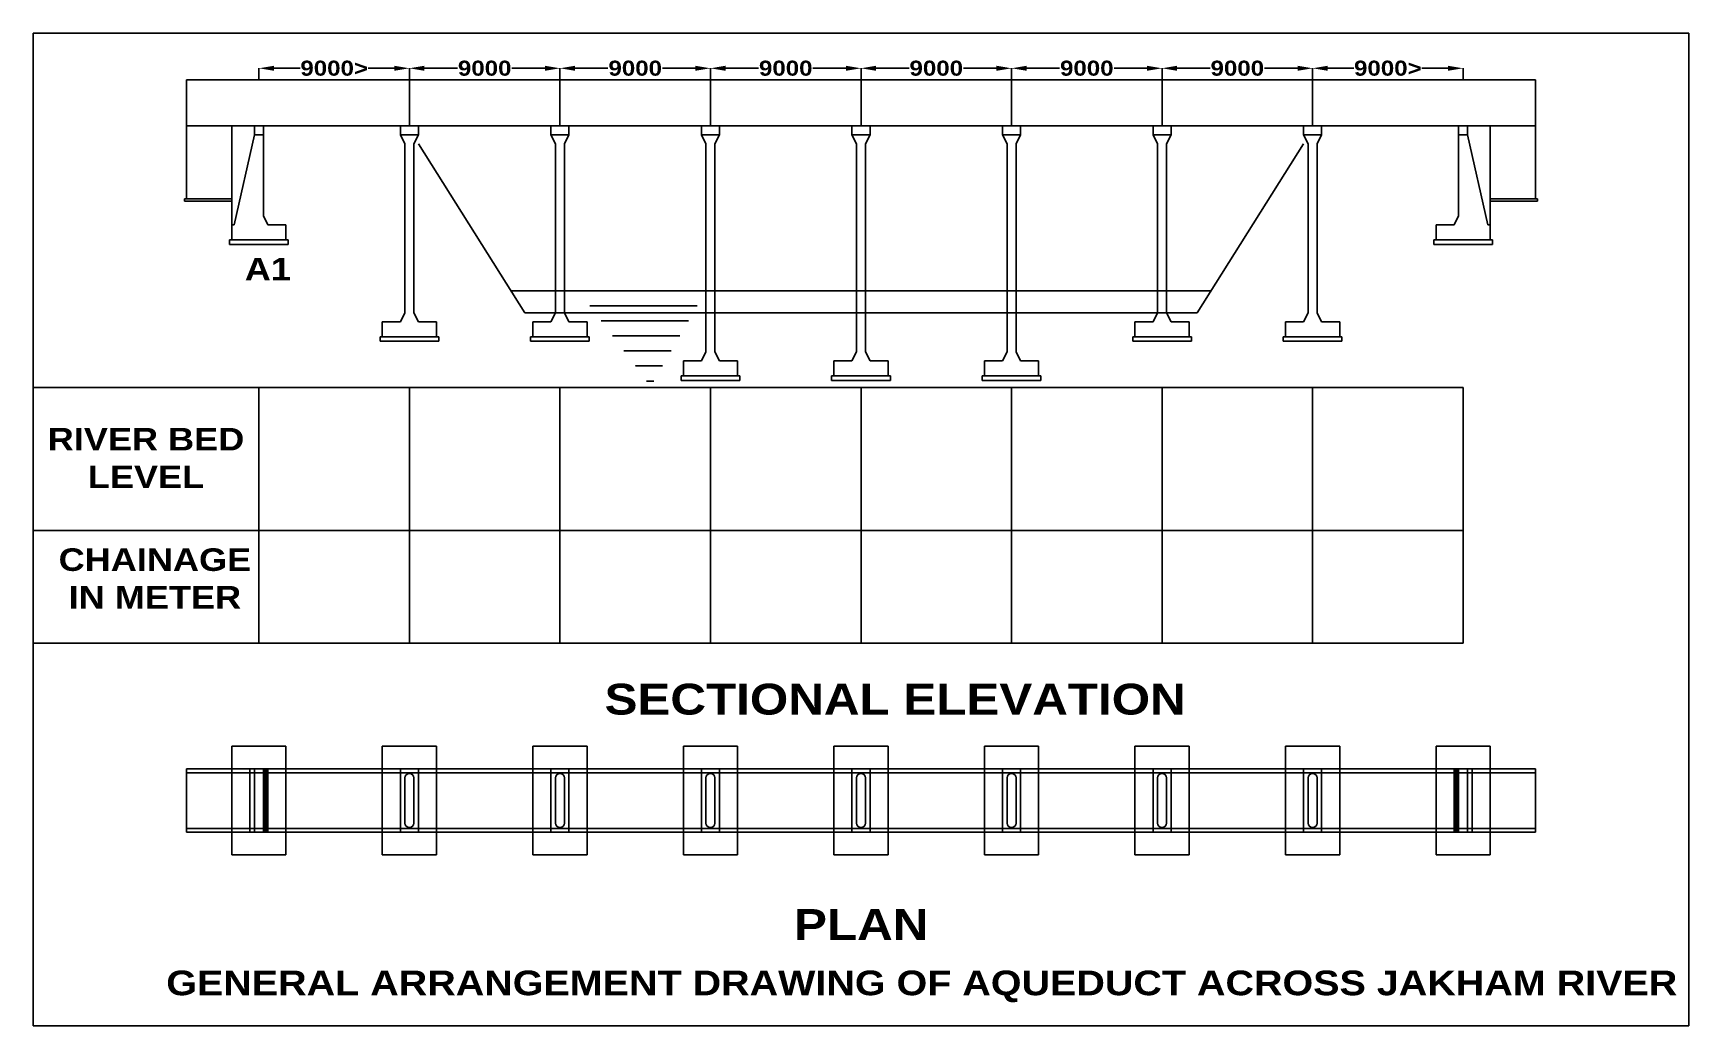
# Model space of a CAD drawing. Header units: millimetres. Extents: x -55849 to 54151, y -59451 to 6500.
import ezdxf

# ---------------------------------------------------------------- set-up
doc = ezdxf.new("R2010")
doc.units = ezdxf.units.MM
doc.linetypes.add('ACAD_ISO02W100', pattern=[15, 12, -3])
doc.styles.get("Standard").update_dxf_attribs({"font": 'ariblk.TTF'})
doc.dimstyles.new('ISO-25', dxfattribs={"dimtxt": 1000, "dimasz": 1000, "dimexe": 1.25, "dimexo": 0.625, "dimtad": 0, "dimtxsty": 'Standard', "dimcen": 75, "dimadec": 0, "dimazin": 0, "dimtfac": 1, "dimtmove": 0, "dimatfit": 2, "dimfxl": 0, "dimarcsym": 0})

# ---------------------------------------------------------------- blocks, each defined once
blk = doc.blocks.new('*D1')
at = {"color": 0, "lineweight": -2}
for p, q in [((-40849, 3390), (-40849, 4165)), ((-39849, 4164), (-38114, 4164)), ((-31849, 4164), (-33585, 4164)), ((-30849, 3390), (-30849, 4165))]:
    blk.add_line(p, q, dxfattribs=at)
at = {"color": 0}
for points in [[(-39849, 4331), (-39849, 3998), (-40849, 4164)], [(-31849, 4331), (-31849, 3998), (-30849, 4164)]]:
    blk.add_solid(points, dxfattribs=at)
at = {"layer": 'Defpoints', "color": 0}
for p in [(-40849, 3389), (-30849, 4164), (-30849, 3389)]:
    blk.add_point(p, dxfattribs=at)
at = {"color": 0, "insert": (-35849, 4164), "char_height": 1000, "attachment_point": 5}
blk.add_mtext('9000>', dxfattribs=at)
blk = doc.blocks.new('*D2')
at = {"color": 0, "lineweight": -2}
for p, q in [((-30849, 3390), (-30849, 4165)), ((-29849, 4164), (-27660, 4164)), ((-21849, 4164), (-24038, 4164)), ((-20849, 3390), (-20849, 4165))]:
    blk.add_line(p, q, dxfattribs=at)
at = {"color": 0}
for points in [[(-29849, 4331), (-29849, 3998), (-30849, 4164)], [(-21849, 4331), (-21849, 3998), (-20849, 4164)]]:
    blk.add_solid(points, dxfattribs=at)
at = {"layer": 'Defpoints', "color": 0}
for p in [(-30849, 3389), (-20849, 4164), (-20849, 3389)]:
    blk.add_point(p, dxfattribs=at)
at = {"color": 0, "insert": (-25849, 4164), "char_height": 1000, "attachment_point": 5}
blk.add_mtext('9000', dxfattribs=at)
blk = doc.blocks.new('*D3')
at = {"color": 0, "lineweight": -2}
for p, q in [((-20849, 3390), (-20849, 4165)), ((-19849, 4164), (-17660, 4164)), ((-11849, 4164), (-14038, 4164)), ((-10849, 3390), (-10849, 4165))]:
    blk.add_line(p, q, dxfattribs=at)
at = {"color": 0}
for points in [[(-19849, 4331), (-19849, 3998), (-20849, 4164)], [(-11849, 4331), (-11849, 3998), (-10849, 4164)]]:
    blk.add_solid(points, dxfattribs=at)
at = {"layer": 'Defpoints', "color": 0}
for p in [(-20849, 3389), (-10849, 4164), (-10849, 3389)]:
    blk.add_point(p, dxfattribs=at)
at = {"color": 0, "insert": (-15849, 4164), "char_height": 1000, "attachment_point": 5}
blk.add_mtext('9000', dxfattribs=at)
blk = doc.blocks.new('*D4')
at = {"color": 0, "lineweight": -2}
for p, q in [((-10849, 3390), (-10849, 4165)), ((-9849, 4164), (-7660, 4164)), ((-1849, 4164), (-4038, 4164)), ((-849, 3390), (-849, 4165))]:
    blk.add_line(p, q, dxfattribs=at)
at = {"color": 0}
for points in [[(-9849, 4331), (-9849, 3998), (-10849, 4164)], [(-1849, 4331), (-1849, 3998), (-849, 4164)]]:
    blk.add_solid(points, dxfattribs=at)
at = {"layer": 'Defpoints', "color": 0}
for p in [(-10849, 3389), (-849, 4164), (-849, 3389)]:
    blk.add_point(p, dxfattribs=at)
at = {"color": 0, "insert": (-5849, 4164), "char_height": 1000, "attachment_point": 5}
blk.add_mtext('9000', dxfattribs=at)
blk = doc.blocks.new('*D8')
at = {"color": 0, "lineweight": -2}
for p, q in [((9151, 3390), (9151, 4165)), ((10151, 4164), (12340, 4164)), ((18151, 4164), (15962, 4164)), ((19151, 3390), (19151, 4165))]:
    blk.add_line(p, q, dxfattribs=at)
at = {"color": 0}
for points in [[(10151, 4331), (10151, 3998), (9151, 4164)], [(18151, 4331), (18151, 3998), (19151, 4164)]]:
    blk.add_solid(points, dxfattribs=at)
at = {"layer": 'Defpoints', "color": 0}
for p in [(9151, 4164), (9151, 3389), (19151, 3389)]:
    blk.add_point(p, dxfattribs=at)
at = {"color": 0, "insert": (14151, 4164), "char_height": 1000, "attachment_point": 5}
blk.add_mtext('9000', dxfattribs=at)
blk = doc.blocks.new('*D6')
at = {"color": 0, "lineweight": -2}
for p, q in [((29151, 3390), (29151, 4165)), ((30151, 4164), (31886, 4164)), ((38151, 4164), (36415, 4164)), ((39151, 3390), (39151, 4165))]:
    blk.add_line(p, q, dxfattribs=at)
at = {"color": 0}
for points in [[(30151, 4331), (30151, 3998), (29151, 4164)], [(38151, 4331), (38151, 3998), (39151, 4164)]]:
    blk.add_solid(points, dxfattribs=at)
at = {"layer": 'Defpoints', "color": 0}
for p in [(29151, 4164), (29151, 3389), (39151, 3389)]:
    blk.add_point(p, dxfattribs=at)
at = {"color": 0, "insert": (34151, 4164), "char_height": 1000, "attachment_point": 5}
blk.add_mtext('9000>', dxfattribs=at)
blk = doc.blocks.new('*D7')
at = {"color": 0, "lineweight": -2}
for p, q in [((19151, 3390), (19151, 4165)), ((20151, 4164), (22340, 4164)), ((28151, 4164), (25962, 4164)), ((29151, 3390), (29151, 4165))]:
    blk.add_line(p, q, dxfattribs=at)
at = {"color": 0}
for points in [[(20151, 4331), (20151, 3998), (19151, 4164)], [(28151, 4331), (28151, 3998), (29151, 4164)]]:
    blk.add_solid(points, dxfattribs=at)
at = {"layer": 'Defpoints', "color": 0}
for p in [(19151, 4164), (19151, 3389), (29151, 3389)]:
    blk.add_point(p, dxfattribs=at)
at = {"color": 0, "insert": (24151, 4164), "char_height": 1000, "attachment_point": 5}
blk.add_mtext('9000', dxfattribs=at)
blk = doc.blocks.new('*D9')
at = {"color": 0, "lineweight": -2}
for p, q in [((-849, 3390), (-849, 4165)), ((151, 4164), (2340, 4164)), ((8151, 4164), (5962, 4164)), ((9151, 3390), (9151, 4165))]:
    blk.add_line(p, q, dxfattribs=at)
at = {"color": 0}
for points in [[(151, 4331), (151, 3998), (-849, 4164)], [(8151, 4331), (8151, 3998), (9151, 4164)]]:
    blk.add_solid(points, dxfattribs=at)
at = {"layer": 'Defpoints', "color": 0}
for p in [(-849, 4164), (-849, 3389), (9151, 3389)]:
    blk.add_point(p, dxfattribs=at)
at = {"color": 0, "insert": (4151, 4164), "char_height": 1000, "attachment_point": 5}
blk.add_mtext('9000', dxfattribs=at)

msp = doc.modelspace()

# ---------------------------------------------------------------- linework, layer by layer
for p, q in [((-55849.128, 6500.189), (-55849.128, -59451.26)), ((-55849.128, 6500.189), (54150.872, 6500.189)), ((54150.872, 6500.189), (54150.872, -59451.26)), ((-45649.128, 3389.045), (5644.458, 3389.045)), ((-45649.128, 3389.045), (-45649.128, -4510.955)), ((-30849.128, 3389.045), (-30849.128, 339.045)), ((-20849.128, 3389.045), (-20849.128, 339.045)), ((-10849.128, 3389.045), (-10849.128, 339.045)), ((43950.872, 3389.045), (-7342.715, 3389.045)), ((-849.128, 3389.045), (-849.128, 339.045)), ((-849.128, 3389.045), (-849.128, 339.045)), ((9150.872, 3389.045), (9150.872, 339.045)), ((19150.872, 3389.045), (19150.872, 339.045)), ((29150.872, 3389.045), (29150.872, 339.045)), ((43950.872, 3389.045), (43950.872, -4510.955)), ((-45649.128, 339.045), (5644.458, 339.045)), ((-42649.128, 339.045), (-42649.128, -7232.633)), ((-41149.128, 339.045), (-41149.128, -260.955)), ((-40549.128, 339.045), (-40549.128, -5632.633)), ((-31449.128, 339.045), (-31449.128, -260.955)), ((-30249.128, 339.045), (-30249.128, -260.955)), ((-21449.128, 339.045), (-21449.128, -260.955)), ((-20249.128, 339.045), (-20249.128, -260.955)), ((-11449.128, 339.045), (-11449.128, -260.955)), ((-10249.128, 339.045), (-10249.128, -260.955)), ((43950.872, 339.045), (-7342.715, 339.045)), ((-1449.128, 339.045), (-1449.128, -260.955)), ((-1449.128, 339.045), (-1449.128, -260.955)), ((-249.128, 339.045), (-249.128, -260.955)), ((-249.128, 339.045), (-249.128, -260.955)), ((8550.872, 339.045), (8550.872, -260.955)), ((9750.872, 339.045), (9750.872, -260.955)), ((18550.872, 339.045), (18550.872, -260.955)), ((19750.872, 339.045), (19750.872, -260.955)), ((28550.872, 339.045), (28550.872, -260.955)), ((29750.872, 339.045), (29750.872, -260.955)), ((38850.872, 339.045), (38850.872, -5632.633)), ((39450.872, 339.045), (39450.872, -260.955)), ((40950.872, 339.045), (40950.872, -7232.633)), ((-41149.128, -260.955), (-42499.128, -6232.633)), ((-41149.128, -260.955), (-40549.128, -260.955)), ((-31449.128, -260.955), (-30249.128, -260.955)), ((-31449.128, -260.955), (-31149.128, -860.955)), ((-31149.128, -860.955), (-31149.128, -12070.955)), ((-30249.128, -260.955), (-30549.128, -860.955)), ((-30549.128, -860.955), (-30549.128, -12070.955)), ((-30249.128, -860.955), (-23177.621, -12070.955)), ((-21449.128, -260.955), (-21149.128, -860.955)), ((-21449.128, -260.955), (-20249.128, -260.955)), ((-21149.128, -860.955), (-21149.128, -12070.955)), ((-20249.128, -260.955), (-20549.128, -860.955)), ((-20549.128, -860.955), (-20549.128, -12070.955)), ((-11449.128, -260.955), (-10249.128, -260.955)), ((-11449.128, -260.955), (-11149.128, -860.955)), ((-11149.128, -860.955), (-11149.128, -14670.955)), ((-10249.128, -260.955), (-10549.128, -860.955)), ((-10549.128, -860.955), (-10549.128, -14670.955)), ((-1449.128, -260.955), (-249.128, -260.955)), ((-1449.128, -260.955), (-1149.128, -860.955)), ((-1449.128, -260.955), (-1149.128, -860.955)), ((-249.128, -260.955), (-1449.128, -260.955)), ((-1149.128, -860.955), (-1149.128, -14670.955)), ((-1149.128, -860.955), (-1149.128, -14670.955)), ((-249.128, -260.955), (-549.128, -860.955)), ((-249.128, -260.955), (-549.128, -860.955)), ((-549.128, -860.955), (-549.128, -14670.955)), ((-549.128, -860.955), (-549.128, -14670.955)), ((8550.872, -260.955), (8850.872, -860.955)), ((9750.872, -260.955), (8550.872, -260.955)), ((8850.872, -860.955), (8850.872, -14670.955)), ((9750.872, -260.955), (9450.872, -860.955)), ((9450.872, -860.955), (9450.872, -14670.955)), ((19750.872, -260.955), (18550.872, -260.955)), ((18550.872, -260.955), (18850.872, -860.955)), ((18850.872, -860.955), (18850.872, -12070.955)), ((19750.872, -260.955), (19450.872, -860.955)), ((19450.872, -860.955), (19450.872, -12070.955)), ((28550.872, -860.955), (21479.365, -12070.955)), ((29750.872, -260.955), (28550.872, -260.955)), ((28550.872, -260.955), (28850.872, -860.955)), ((28850.872, -860.955), (28850.872, -12070.955)), ((29750.872, -260.955), (29450.872, -860.955)), ((29450.872, -860.955), (29450.872, -12070.955)), ((39450.872, -260.955), (38850.872, -260.955)), ((39450.872, -260.955), (40800.872, -6232.633)), ((-45799.128, -4510.955), (-42649.128, -4510.955)), ((-45799.128, -4510.955), (-45799.128, -4660.955)), ((-45799.128, -4660.955), (-42649.128, -4660.955)), ((44100.872, -4510.955), (40950.872, -4510.955)), ((44100.872, -4660.955), (40950.872, -4660.955)), ((44100.872, -4510.955), (44100.872, -4660.955)), ((-42649.128, -6232.633), (-42499.128, -6232.633)), ((-40549.128, -5632.633), (-40249.128, -6232.633)), ((-40249.128, -6232.633), (-39049.128, -6232.633)), ((-39049.128, -6232.633), (-39049.128, -7232.633)), ((38550.872, -6232.633), (37350.872, -6232.633)), ((37350.872, -6232.633), (37350.872, -7232.633)), ((38850.872, -5632.633), (38550.872, -6232.633)), ((40950.872, -6232.633), (40800.872, -6232.633)), ((-42799.128, -7232.633), (-38899.128, -7232.633)), ((-42799.128, -7232.633), (-42799.128, -7532.633)), ((-42799.128, -7532.633), (-38899.128, -7532.633)), ((-38899.128, -7232.633), (-38899.128, -7532.633)), ((37200.872, -7232.633), (37200.872, -7532.633)), ((41100.872, -7232.633), (37200.872, -7232.633)), ((41100.872, -7532.633), (37200.872, -7532.633)), ((41100.872, -7232.633), (41100.872, -7532.633)), ((-24098.62, -10610.955), (5644.458, -10610.955)), ((-24098.62, -10610.955), (5644.458, -10610.955)), ((22400.364, -10610.955), (-7342.715, -10610.955)), ((22400.364, -10610.955), (-7342.715, -10610.955)), ((-31149.128, -12070.955), (-31449.128, -12670.955)), ((-30549.128, -12070.955), (-30249.128, -12670.955)), ((-23177.621, -12070.955), (5644.458, -12070.955)), ((-23177.621, -12070.955), (-8899.128, -12070.955)), ((-21149.128, -12070.955), (-21449.128, -12670.955)), ((-20549.128, -12070.955), (-20249.128, -12670.955)), ((21479.365, -12070.955), (-7342.715, -12070.955)), ((21479.365, -12070.955), (7200.872, -12070.955)), ((18850.872, -12070.955), (18550.872, -12670.955)), ((19450.872, -12070.955), (19750.872, -12670.955)), ((28850.872, -12070.955), (28550.872, -12670.955)), ((29450.872, -12070.955), (29750.872, -12670.955)), ((-32649.128, -12670.955), (-31449.128, -12670.955)), ((-32649.128, -12670.955), (-32649.128, -13670.955)), ((-30249.128, -12670.955), (-29049.128, -12670.955)), ((-29049.128, -12670.955), (-29049.128, -13670.955)), ((-22649.128, -12670.955), (-22649.128, -13670.955)), ((-22649.128, -12670.955), (-21449.128, -12670.955)), ((-20249.128, -12670.955), (-19049.128, -12670.955)), ((-19049.128, -12670.955), (-19049.128, -13670.955)), ((18550.872, -12670.955), (17350.872, -12670.955)), ((17350.872, -12670.955), (17350.872, -13670.955)), ((20950.872, -12670.955), (19750.872, -12670.955)), ((20950.872, -12670.955), (20950.872, -13670.955)), ((27350.872, -12670.955), (27350.872, -13670.955)), ((28550.872, -12670.955), (27350.872, -12670.955)), ((30950.872, -12670.955), (29750.872, -12670.955)), ((30950.872, -12670.955), (30950.872, -13670.955)), ((-32799.128, -13670.955), (-32799.128, -13970.955)), ((-32799.128, -13670.955), (-28899.128, -13670.955)), ((-32799.128, -13970.955), (-28899.128, -13970.955)), ((-28899.128, -13670.955), (-28899.128, -13970.955)), ((-22799.128, -13670.955), (-18899.128, -13670.955)), ((-22799.128, -13670.955), (-22799.128, -13970.955)), ((-22799.128, -13970.955), (-18899.128, -13970.955)), ((-18899.128, -13670.955), (-18899.128, -13970.955)), ((21100.872, -13670.955), (17200.872, -13670.955)), ((17200.872, -13670.955), (17200.872, -13970.955)), ((21100.872, -13970.955), (17200.872, -13970.955)), ((21100.872, -13670.955), (21100.872, -13970.955)), ((31100.872, -13670.955), (27200.872, -13670.955)), ((27200.872, -13670.955), (27200.872, -13970.955)), ((31100.872, -13970.955), (27200.872, -13970.955)), ((31100.872, -13670.955), (31100.872, -13970.955)), ((-12649.128, -15270.955), (-12649.128, -16270.955)), ((-12649.128, -15270.955), (-11449.128, -15270.955)), ((-11149.128, -14670.955), (-11449.128, -15270.955)), ((-10549.128, -14670.955), (-10249.128, -15270.955)), ((-10249.128, -15270.955), (-9049.128, -15270.955)), ((-9049.128, -15270.955), (-9049.128, -16270.955)), ((-2649.128, -15270.955), (-2649.128, -16270.955)), ((-2649.128, -15270.955), (-1449.128, -15270.955)), ((-1449.128, -15270.955), (-2649.128, -15270.955)), ((-2649.128, -15270.955), (-2649.128, -16270.955)), ((-1149.128, -14670.955), (-1449.128, -15270.955)), ((-1149.128, -14670.955), (-1449.128, -15270.955)), ((-549.128, -14670.955), (-249.128, -15270.955)), ((-549.128, -14670.955), (-249.128, -15270.955)), ((-249.128, -15270.955), (950.872, -15270.955)), ((950.872, -15270.955), (-249.128, -15270.955)), ((950.872, -15270.955), (950.872, -16270.955)), ((950.872, -15270.955), (950.872, -16270.955)), ((8550.872, -15270.955), (7350.872, -15270.955)), ((7350.872, -15270.955), (7350.872, -16270.955)), ((8850.872, -14670.955), (8550.872, -15270.955)), ((9450.872, -14670.955), (9750.872, -15270.955)), ((10950.872, -15270.955), (9750.872, -15270.955)), ((10950.872, -15270.955), (10950.872, -16270.955)), ((-12799.128, -16270.955), (-12799.128, -16570.955)), ((-12799.128, -16270.955), (-8899.128, -16270.955)), ((-8899.128, -16270.955), (-8899.128, -16570.955)), ((-2799.128, -16270.955), (-2799.128, -16570.955)), ((-2799.128, -16270.955), (1100.872, -16270.955)), ((1100.872, -16270.955), (-2799.128, -16270.955)), ((-2799.128, -16270.955), (-2799.128, -16570.955)), ((1100.872, -16270.955), (1100.872, -16570.955)), ((1100.872, -16270.955), (1100.872, -16570.955)), ((11100.872, -16270.955), (7200.872, -16270.955)), ((7200.872, -16270.955), (7200.872, -16570.955)), ((11100.872, -16270.955), (11100.872, -16570.955)), ((-55849.128, -17037.181), (39150.872, -17037.181)), ((-55849.128, -17037.181), (-55849.128, -34037.181)), ((-55849.128, -17037.181), (-55849.128, -34037.181)), ((-40849.128, -17037.181), (-40849.128, -34037.181)), ((-40849.128, -17037.181), (-40849.128, -34037.181)), ((-30849.128, -17037.181), (-30849.128, -34037.181)), ((-20849.128, -17037.181), (-20849.128, -34037.181)), ((-12799.128, -16570.955), (-8899.128, -16570.955)), ((-10849.128, -17037.181), (-10849.128, -34037.181)), ((-10849.128, -17037.181), (-10849.128, -34037.181)), ((-2799.128, -16570.955), (1100.872, -16570.955)), ((1100.872, -16570.955), (-2799.128, -16570.955)), ((-849.128, -17037.181), (-849.128, -34037.181)), ((-849.128, -17037.181), (-849.128, -34037.181)), ((11100.872, -16570.955), (7200.872, -16570.955)), ((9150.872, -17037.181), (9150.872, -34037.181)), ((9150.872, -17037.181), (9150.872, -34037.181)), ((19150.872, -17037.181), (19150.872, -34037.181)), ((29150.872, -17037.181), (29150.872, -34037.181)), ((39150.872, -17037.181), (39150.872, -26537.181)), ((-55849.128, -26537.181), (39150.872, -26537.181)), ((39150.872, -34037.181), (39150.872, -26537.181)), ((-55849.128, -34037.181), (39150.872, -34037.181)), ((-42649.128, -48079.788), (-42649.128, -40879.788)), ((-42649.128, -40879.788), (-39049.128, -40879.788)), ((-39049.128, -48079.788), (-39049.128, -40879.788)), ((-32649.128, -48079.788), (-32649.128, -40879.788)), ((-32649.128, -40879.788), (-29049.128, -40879.788)), ((-29049.128, -48079.788), (-29049.128, -40879.788)), ((-22649.128, -48079.788), (-22649.128, -40879.788)), ((-22649.128, -40879.788), (-19049.128, -40879.788)), ((-19049.128, -48079.788), (-19049.128, -40879.788)), ((-12649.128, -48079.788), (-12649.128, -40879.788)), ((-12649.128, -40879.788), (-9049.128, -40879.788)), ((-9049.128, -48079.788), (-9049.128, -40879.788)), ((-2649.128, -48079.788), (-2649.128, -40879.788)), ((-2649.128, -40879.788), (950.872, -40879.788)), ((-2649.128, -48079.788), (-2649.128, -40879.788)), ((950.872, -40879.788), (-2649.128, -40879.788)), ((950.872, -48079.788), (950.872, -40879.788)), ((950.872, -48079.788), (950.872, -40879.788)), ((7350.872, -48079.788), (7350.872, -40879.788)), ((10950.872, -40879.788), (7350.872, -40879.788)), ((10950.872, -48079.788), (10950.872, -40879.788)), ((17350.872, -48079.788), (17350.872, -40879.788)), ((20950.872, -40879.788), (17350.872, -40879.788)), ((20950.872, -48079.788), (20950.872, -40879.788)), ((27350.872, -48079.788), (27350.872, -40879.788)), ((30950.872, -40879.788), (27350.872, -40879.788)), ((30950.872, -48079.788), (30950.872, -40879.788)), ((37350.872, -48079.788), (37350.872, -40879.788)), ((40950.872, -40879.788), (37350.872, -40879.788)), ((40950.872, -48079.788), (40950.872, -40879.788)), ((-45649.128, -42379.788), (-29049.128, -42379.788)), ((-45649.128, -42379.788), (-45649.128, -46579.788)), ((-45649.128, -42629.788), (-29049.128, -42629.788)), ((-41449.128, -46579.788), (-41449.128, -42379.788)), ((-41449.128, -42379.788), (-40249.128, -42379.788)), ((-41149.128, -46579.788), (-41149.128, -42379.788)), ((-40549.128, -46579.788), (-40549.128, -42379.788)), ((-40449.128, -46579.788), (-40449.128, -42379.788)), ((-40349.128, -46579.788), (-40349.128, -42379.788)), ((-40249.128, -46579.788), (-40249.128, -42379.788)), ((-32649.128, -42379.788), (-19049.128, -42379.788)), ((-32649.128, -42629.788), (-19049.128, -42629.788)), ((-31449.128, -46579.788), (-31449.128, -42379.788)), ((-31449.128, -42379.788), (-30249.128, -42379.788)), ((-30249.128, -46579.788), (-30249.128, -42379.788)), ((-22649.128, -42379.788), (-9049.128, -42379.788)), ((-22649.128, -42629.788), (-9049.128, -42629.788)), ((-21449.128, -46579.788), (-21449.128, -42379.788)), ((-21449.128, -42379.788), (-20249.128, -42379.788)), ((-20249.128, -46579.788), (-20249.128, -42379.788)), ((-12649.128, -42379.788), (950.872, -42379.788)), ((950.872, -42379.788), (-12649.128, -42379.788)), ((-12649.128, -42629.788), (950.872, -42629.788)), ((950.872, -42629.788), (-12649.128, -42629.788)), ((-11449.128, -46579.788), (-11449.128, -42379.788)), ((-11449.128, -42379.788), (-10249.128, -42379.788)), ((-10249.128, -46579.788), (-10249.128, -42379.788)), ((-2649.128, -42379.788), (10950.872, -42379.788)), ((10950.872, -42379.788), (-2649.128, -42379.788)), ((-2649.128, -42629.788), (10950.872, -42629.788)), ((10950.872, -42629.788), (-2649.128, -42629.788)), ((-1449.128, -46579.788), (-1449.128, -42379.788)), ((-1449.128, -42379.788), (-249.128, -42379.788)), ((-1449.128, -46579.788), (-1449.128, -42379.788)), ((-249.128, -42379.788), (-1449.128, -42379.788)), ((-249.128, -46579.788), (-249.128, -42379.788)), ((-249.128, -46579.788), (-249.128, -42379.788)), ((20950.872, -42379.788), (7350.872, -42379.788)), ((20950.872, -42629.788), (7350.872, -42629.788)), ((8550.872, -46579.788), (8550.872, -42379.788)), ((9750.872, -42379.788), (8550.872, -42379.788)), ((9750.872, -46579.788), (9750.872, -42379.788)), ((30950.872, -42379.788), (17350.872, -42379.788)), ((30950.872, -42629.788), (17350.872, -42629.788)), ((18550.872, -46579.788), (18550.872, -42379.788)), ((19750.872, -42379.788), (18550.872, -42379.788)), ((19750.872, -46579.788), (19750.872, -42379.788)), ((43950.872, -42379.788), (27350.872, -42379.788)), ((43950.872, -42629.788), (27350.872, -42629.788)), ((28550.872, -46579.788), (28550.872, -42379.788)), ((29750.872, -42379.788), (28550.872, -42379.788)), ((29750.872, -46579.788), (29750.872, -42379.788)), ((38550.872, -46579.788), (38550.872, -42379.788)), ((39750.872, -42379.788), (38550.872, -42379.788)), ((38650.872, -46579.788), (38650.872, -42379.788)), ((38750.872, -46579.788), (38750.872, -42379.788)), ((38850.872, -46579.788), (38850.872, -42379.788)), ((39450.872, -46579.788), (39450.872, -42379.788)), ((39750.872, -46579.788), (39750.872, -42379.788)), ((43950.872, -42379.788), (43950.872, -46579.788)), ((-41149.128, -45979.788), (-41149.128, -42979.788)), ((-40549.128, -45979.788), (-40549.128, -42979.788)), ((-31149.128, -45979.788), (-31149.128, -42979.788)), ((-30549.128, -45979.788), (-30549.128, -42979.788)), ((-21149.128, -45979.788), (-21149.128, -42979.788)), ((-20549.128, -45979.788), (-20549.128, -42979.788)), ((-11149.128, -45979.788), (-11149.128, -42979.788)), ((-10549.128, -45979.788), (-10549.128, -42979.788)), ((-1149.128, -45979.788), (-1149.128, -42979.788)), ((-1149.128, -45979.788), (-1149.128, -42979.788)), ((-549.128, -45979.788), (-549.128, -42979.788)), ((-549.128, -45979.788), (-549.128, -42979.788)), ((8850.872, -45979.788), (8850.872, -42979.788)), ((9450.872, -45979.788), (9450.872, -42979.788)), ((18850.872, -45979.788), (18850.872, -42979.788)), ((19450.872, -45979.788), (19450.872, -42979.788)), ((28850.872, -45979.788), (28850.872, -42979.788)), ((29450.872, -45979.788), (29450.872, -42979.788)), ((38850.872, -45979.788), (38850.872, -42979.788)), ((39450.872, -45979.788), (39450.872, -42979.788)), ((-45649.128, -46329.788), (-29049.128, -46329.788)), ((-45649.128, -46579.788), (-29049.128, -46579.788)), ((-41449.128, -46579.788), (-40249.128, -46579.788)), ((-32649.128, -46329.788), (-19049.128, -46329.788)), ((-32649.128, -46579.788), (-19049.128, -46579.788)), ((-31449.128, -46579.788), (-30249.128, -46579.788)), ((-22649.128, -46329.788), (-9049.128, -46329.788)), ((-22649.128, -46579.788), (-9049.128, -46579.788)), ((-21449.128, -46579.788), (-20249.128, -46579.788)), ((-12649.128, -46329.788), (950.872, -46329.788)), ((950.872, -46329.788), (-12649.128, -46329.788)), ((-12649.128, -46579.788), (950.872, -46579.788)), ((950.872, -46579.788), (-12649.128, -46579.788)), ((-11449.128, -46579.788), (-10249.128, -46579.788)), ((-2649.128, -46329.788), (10950.872, -46329.788)), ((10950.872, -46329.788), (-2649.128, -46329.788)), ((-2649.128, -46579.788), (10950.872, -46579.788)), ((10950.872, -46579.788), (-2649.128, -46579.788)), ((-1449.128, -46579.788), (-249.128, -46579.788)), ((-249.128, -46579.788), (-1449.128, -46579.788)), ((20950.872, -46329.788), (7350.872, -46329.788)), ((20950.872, -46579.788), (7350.872, -46579.788)), ((9750.872, -46579.788), (8550.872, -46579.788)), ((30950.872, -46329.788), (17350.872, -46329.788)), ((30950.872, -46579.788), (17350.872, -46579.788)), ((19750.872, -46579.788), (18550.872, -46579.788)), ((43950.872, -46329.788), (27350.872, -46329.788)), ((43950.872, -46579.788), (27350.872, -46579.788)), ((29750.872, -46579.788), (28550.872, -46579.788)), ((39750.872, -46579.788), (38550.872, -46579.788)), ((-42649.128, -48079.788), (-39049.128, -48079.788)), ((-32649.128, -48079.788), (-29049.128, -48079.788)), ((-22649.128, -48079.788), (-19049.128, -48079.788)), ((-12649.128, -48079.788), (-9049.128, -48079.788)), ((-2649.128, -48079.788), (950.872, -48079.788)), ((950.872, -48079.788), (-2649.128, -48079.788)), ((10950.872, -48079.788), (7350.872, -48079.788)), ((20950.872, -48079.788), (17350.872, -48079.788)), ((30950.872, -48079.788), (27350.872, -48079.788)), ((40950.872, -48079.788), (37350.872, -48079.788)), ((-55849.128, -59451.26), (54150.872, -59451.26))]:
    msp.add_line(p, q)
at = {"linetype": 'ACAD_ISO02W100'}
for p, q in [((-11149.128, -10610.955), (-19618.99, -10610.955)), ((-11725.034, -11610.955), (-18864.617, -11610.955)), ((-12300.94, -12610.955), (-18110.244, -12610.955)), ((-12876.846, -13610.955), (-17355.871, -13610.955)), ((-13452.752, -14610.955), (-16601.498, -14610.955)), ((-14028.658, -15610.955), (-15847.125, -15610.955)), ((-14604.564, -16610.955), (-15092.752, -16610.955))]:
    msp.add_line(p, q, dxfattribs=at)
for centre, start, end in [((-30849.128, -42979.788), 0, 180), ((-20849.128, -42979.788), 0, 180), ((-10849.128, -42979.788), 0, 180), ((-849.128, -42979.788), 0, 180), ((-849.128, -42979.788), 0, 180), ((9150.872, -42979.788), 0, 180), ((19150.872, -42979.788), 0, 180), ((29150.872, -42979.788), 0, 180), ((-30849.128, -45979.788), 180, 0), ((-20849.128, -45979.788), 180, 0), ((-10849.128, -45979.788), 180, 0), ((-849.128, -45979.788), 180, 0), ((-849.128, -45979.788), 180, 0), ((9150.872, -45979.788), 180, 0), ((19150.872, -45979.788), 180, 0), ((29150.872, -45979.788), 180, 0)]:
    msp.add_arc(centre, 300, start, end)

# ---------------------------------------------------------------- texts
for s, insert, char_height, width, attachment_point in [('A1', (-41788.072, -8430.777), 1500, 1743.2511, 1), ('RIVER BED LEVEL', (-48349.128, -21726.018), 1500, 15000, 5), ('CHAINAGE IN METER', (-47758.847, -29727.454), 1500, 15000, 5), ('SECTIONAL ELEVATION', (-17885.715, -36720.138), 2050.3125, 761350.22043, 1), ('PLAN', (-5297.998, -51691.17), 2050.3125, 761350.22043, 1), ('GENERAL ARRANGEMENT DRAWING OF AQUEDUCT ACROSS JAKHAM RIVER', (-47004.053, -55776.945), 1640.25, 609080.17634, 1)]:
    msp.add_mtext(s, dxfattribs=dict(insert=insert, char_height=char_height, width=width, attachment_point=attachment_point))

# ---------------------------------------------------------------- dimensions: what is measured, and where the dimension line sits
for base, p1, p2, text, picture, middle in [((-30849.128, 4164.212), (-40849.128, 3389.045), (-30849.128, 3389.045), '9000>', '*D1', (-35849.128, 4164.212)), ((-20849.128, 4164.212), (-30849.128, 3389.045), (-20849.128, 3389.045), '9000', '*D2', (-25849.128, 4164.212)), ((-10849.128, 4164.212), (-20849.128, 3389.045), (-10849.128, 3389.045), '9000', '*D3', (-15849.128, 4164.212)), ((-849.128, 4164.212), (-10849.128, 3389.045), (-849.128, 3389.045), '9000', '*D4', (-5849.128, 4164.212))]:
    dim = msp.add_linear_dim(base=base, p1=p1, p2=p2, text=text, dimstyle='ISO-25')
    dim.commit()
    dim.dimension.update_dxf_attribs({"geometry": picture, "text_midpoint": middle})
for base, p1, p2, text, picture, middle in [((-849.128, 4164.212), (9150.872, 3389.045), (-849.128, 3389.045), '9000', '*D9', (4150.872, 4164.212)), ((9150.872, 4164.212), (19150.872, 3389.045), (9150.872, 3389.045), '9000', '*D8', (14150.872, 4164.212)), ((19150.872, 4164.212), (29150.872, 3389.045), (19150.872, 3389.045), '9000', '*D7', (24150.872, 4164.212)), ((29150.872, 4164.212), (39150.872, 3389.045), (29150.872, 3389.045), '9000>', '*D6', (34150.872, 4164.212))]:
    dim = msp.add_linear_dim(base=base, p1=p1, p2=p2, angle=180, text=text, dimstyle='ISO-25')
    dim.commit()
    dim.dimension.update_dxf_attribs({"geometry": picture, "text_midpoint": middle})

doc.saveas('drawing.dxf')
